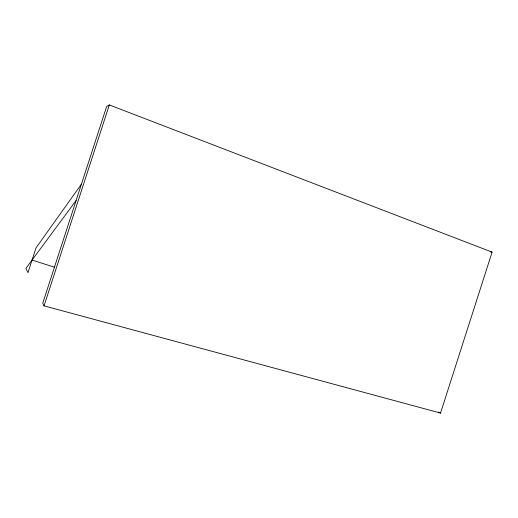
<?xml version="1.0" encoding="UTF-8"?>
<svg xmlns="http://www.w3.org/2000/svg" width="518" height="518" viewBox="0 0 518 518"><rect width="100%" height="100%" fill="white"/><g stroke="black" fill="none" stroke-linecap="round" stroke-linejoin="round"><path stroke-width="0.78" d="M440.527 413.073L492.1 252.13L109.311 104.927L106.63 106.591L42.748 303.205L44.03 305.86L440.527 413.073L438.377 411.991M44.03 305.86L109.311 104.927M81.41 184.214L36.046 247.831L27.972 272.662L25.9 268.389L76.107 200.537M490.507 251.916L492.1 252.13M32.071 260.042L54.416 267.223"/></g></svg>
